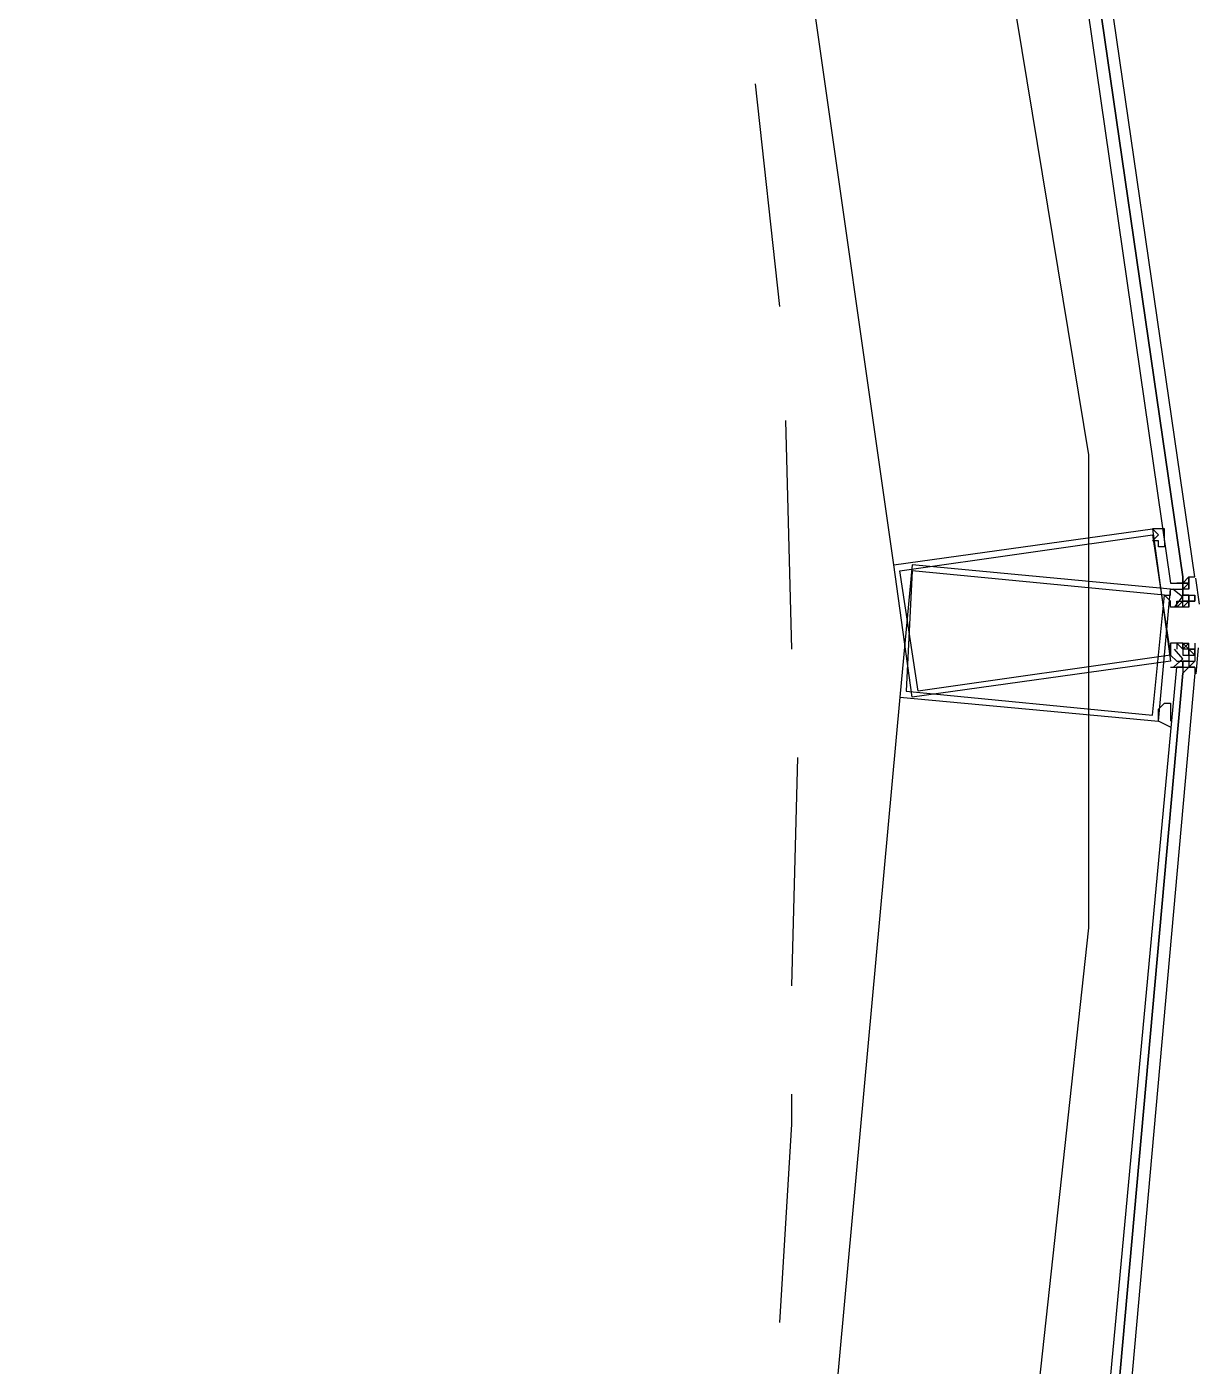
# Model space of a CAD drawing. Header units: feet. Extents: x -84 to 198, y -22 to 181.
# Drawn here: x 121.358 to 123.957, y 44.628 to 47.598 of the extents above; entities that cross this region are included whole.
import ezdxf

# ---------------------------------------------------------------- set-up
doc = ezdxf.new("R2010")
doc.units = ezdxf.units.FT
doc.layers.add('A-AREA-COMUN', color=252, linetype='CONTINUOUS')
doc.layers.add('A-LINEA', color=7, linetype='CONTINUOUS')

msp = doc.modelspace()

# ---------------------------------------------------------------- linework, layer by layer
at = {"layer": 'A-AREA-COMUN'}
msp.add_lwpolyline([(106.16, 44.2489), (119.76, 41.0489), (119.84, 40.32), (122.08, 39.8756), (122.112, 39.6444), (122.48, 39.5556), (123.36, 42.3644), (123.712, 45.6), (123.712, 46.6489), (123.12, 50.24), (122.112, 52.8533), (121.792, 52.96), (121.792, 53.4933), (120.16, 55.9289), (119.76, 55.9644), (119.712, 56.4444), (117.568, 58.4889), (116.96, 58.4889), (116.928, 59.1644), (114.608, 59.6089), (114.4, 59.8044), (114.528, 61.12)], dxfattribs=at)
at = {"layer": 'A-LINEA'}
for p, q in [((123.28, 46.4044), (122.8267, 49.5778)), ((123.0267, 46.9778), (122.9733, 47.4711)), ((123.0533, 46.2178), (123.04, 46.7244)), ((123.8533, 46.4844), (123.8667, 46.4711)), ((123.8667, 46.4844), (123.8667, 46.4844)), ((123.8933, 46.4578), (123.8933, 46.4578)), ((123.8933, 46.3644), (123.8933, 46.3644)), ((123.8933, 46.3644), (123.8933, 46.3644)), ((123.8933, 46.3644), (123.8933, 46.3644)), ((123.8933, 46.3644), (123.8933, 46.3644)), ((123.8933, 46.3644), (123.8933, 46.3644)), ((123.8933, 46.3644), (123.8933, 46.3644)), ((123.9067, 46.3644), (123.9067, 46.3644)), ((123.9067, 46.3644), (123.9067, 46.3644)), ((123.9067, 46.3644), (123.9067, 46.3644)), ((123.9067, 46.3644), (123.9067, 46.3644)), ((123.9067, 46.3644), (123.9067, 46.3644)), ((123.9067, 46.3644), (123.9067, 46.3644)), ((123.9067, 46.3644), (123.9067, 46.3644)), ((123.9067, 46.3644), (123.9067, 46.3644)), ((123.9067, 46.3644), (123.9067, 46.3644)), ((123.9067, 46.3644), (123.9067, 46.3644)), ((123.92, 46.3644), (123.9067, 46.3644)), ((123.92, 46.3778), (123.92, 46.3778)), ((123.92, 46.3778), (123.92, 46.3778)), ((123.92, 46.3778), (123.92, 46.3778)), ((123.92, 46.3644), (123.92, 46.3644)), ((123.92, 46.3644), (123.92, 46.3644)), ((123.92, 46.3644), (123.92, 46.3644)), ((123.92, 46.3644), (123.92, 46.3644)), ((123.92, 46.3644), (123.92, 46.3644)), ((123.92, 46.3644), (123.92, 46.3644)), ((123.92, 46.3644), (123.92, 46.3644)), ((123.92, 46.3644), (123.92, 46.3644)), ((123.92, 46.3644), (123.92, 46.3644)), ((123.92, 46.3644), (123.92, 46.3644)), ((123.92, 46.3644), (123.92, 46.3644)), ((123.92, 46.3644), (123.92, 46.3644)), ((123.92, 46.3644), (123.92, 46.3644)), ((123.92, 46.3644), (123.92, 46.3644)), ((123.92, 46.3644), (123.92, 46.3644)), ((123.9333, 46.3644), (123.92, 46.3644)), ((123.92, 46.3644), (123.92, 46.3644)), ((123.92, 46.3644), (123.92, 46.3644)), ((123.92, 46.3644), (123.92, 46.3644)), ((123.92, 46.3644), (123.92, 46.3644)), ((123.92, 46.3644), (123.92, 46.3644)), ((123.92, 46.3644), (123.92, 46.3644)), ((123.92, 46.3644), (123.92, 46.3644)), ((123.92, 46.3644), (123.92, 46.3644)), ((123.92, 46.3644), (123.92, 46.3644)), ((123.9333, 46.3644), (123.9333, 46.3778)), ((123.9333, 46.3644), (123.9333, 46.3778)), ((123.9333, 46.3644), (123.9333, 46.3778)), ((123.9333, 46.3644), (123.9333, 46.3778)), ((123.9333, 46.3778), (123.9333, 46.3778)), ((123.9333, 46.3644), (123.9333, 46.3778)), ((123.9333, 46.3644), (123.9333, 46.3644)), ((123.9333, 46.3511), (123.9333, 46.3644)), ((123.9333, 46.3644), (123.9333, 46.3644)), ((123.9333, 46.3644), (123.9333, 46.3644)), ((123.9333, 46.3644), (123.9333, 46.3644)), ((123.9333, 46.3644), (123.9333, 46.3644)), ((123.9333, 46.3644), (123.9333, 46.3644)), ((123.9333, 46.3644), (123.9333, 46.3644)), ((123.9333, 46.3644), (123.9333, 46.3644)), ((123.9333, 46.3644), (123.9333, 46.3644)), ((123.9333, 46.3644), (123.9333, 46.3644)), ((123.9333, 46.3644), (123.9333, 46.3644)), ((123.9333, 46.3644), (123.9333, 46.3644)), ((123.9333, 46.3644), (123.9333, 46.3644)), ((123.9333, 46.3644), (123.9333, 46.3511)), ((123.9333, 46.3644), (123.9333, 46.3644)), ((123.9333, 46.3644), (123.9333, 46.3644)), ((123.9333, 46.3644), (123.9333, 46.3644)), ((123.9333, 46.3644), (123.9333, 46.3644)), ((123.9333, 46.3644), (123.9333, 46.3644)), ((123.9484, 46.3748), (123.9566, 46.3174)), ((123.8933, 46.3378), (123.8933, 46.3378)), ((123.92, 46.3511), (123.92, 46.3511)), ((123.92, 46.3511), (123.92, 46.3511)), ((123.92, 46.3378), (123.92, 46.3511)), ((123.92, 46.3511), (123.92, 46.3511)), ((123.92, 46.3511), (123.92, 46.3511)), ((123.92, 46.3511), (123.92, 46.3511)), ((123.9333, 46.3511), (123.92, 46.3511)), ((123.92, 46.3511), (123.92, 46.3511)), ((123.92, 46.3511), (123.92, 46.3511)), ((123.92, 46.3511), (123.92, 46.3511)), ((123.92, 46.3511), (123.92, 46.3378)), ((123.92, 46.3511), (123.92, 46.3511)), ((123.92, 46.3511), (123.92, 46.3511)), ((123.92, 46.3511), (123.92, 46.3511)), ((123.92, 46.3511), (123.92, 46.3511)), ((123.92, 46.3511), (123.92, 46.3378)), ((123.92, 46.3511), (123.92, 46.3378)), ((123.92, 46.3378), (123.92, 46.3378)), ((123.92, 46.3378), (123.9333, 46.3378)), ((123.92, 46.3378), (123.92, 46.3378)), ((123.92, 46.3378), (123.9333, 46.3378)), ((123.92, 46.3244), (123.92, 46.3378)), ((123.92, 46.3378), (123.92, 46.3378)), ((123.92, 46.3378), (123.92, 46.3378)), ((123.92, 46.3378), (123.92, 46.3378)), ((123.92, 46.3378), (123.92, 46.3378)), ((123.92, 46.3378), (123.92, 46.3378)), ((123.92, 46.3378), (123.92, 46.3378)), ((123.92, 46.3378), (123.92, 46.3378)), ((123.92, 46.3378), (123.92, 46.3378)), ((123.92, 46.3378), (123.92, 46.3378)), ((123.9333, 46.3378), (123.92, 46.3378)), ((123.92, 46.3378), (123.92, 46.3378)), ((123.92, 46.3378), (123.92, 46.3378)), ((123.9333, 46.3378), (123.92, 46.3378)), ((123.92, 46.3378), (123.92, 46.3378)), ((123.92, 46.3378), (123.92, 46.3378)), ((123.9333, 46.3511), (123.9333, 46.3511)), ((123.9333, 46.3511), (123.9333, 46.3511)), ((123.9333, 46.3511), (123.9333, 46.3511)), ((123.9333, 46.3511), (123.9333, 46.3511)), ((123.9333, 46.3511), (123.9333, 46.3511)), ((123.9333, 46.3511), (123.9333, 46.3511)), ((123.9333, 46.3511), (123.9333, 46.3511)), ((123.9333, 46.3511), (123.9333, 46.3511)), ((123.9333, 46.3511), (123.9333, 46.3511)), ((123.9333, 46.3511), (123.9333, 46.3511)), ((123.9333, 46.3511), (123.9333, 46.3511)), ((123.9333, 46.3511), (123.9333, 46.3511)), ((123.9333, 46.3511), (123.9333, 46.3511)), ((123.9333, 46.3511), (123.9333, 46.3511)), ((123.9333, 46.3511), (123.9333, 46.3511)), ((123.9333, 46.3511), (123.9333, 46.3511)), ((123.9333, 46.3511), (123.9333, 46.3511)), ((123.9333, 46.3511), (123.9333, 46.3511)), ((123.9333, 46.3511), (123.9333, 46.3511)), ((123.9333, 46.3511), (123.9333, 46.3511)), ((123.9333, 46.3511), (123.9333, 46.3511)), ((123.9333, 46.3511), (123.9333, 46.3511)), ((123.9333, 46.3511), (123.9333, 46.3511)), ((123.9333, 46.3511), (123.9333, 46.3511)), ((123.9333, 46.3511), (123.9333, 46.3511)), ((123.9333, 46.3511), (123.9333, 46.3511)), ((123.9333, 46.3511), (123.9333, 46.3511)), ((123.9333, 46.3511), (123.9333, 46.3511)), ((123.9333, 46.3511), (123.9333, 46.3511)), ((123.9333, 46.3511), (123.9333, 46.3511)), ((123.9333, 46.3511), (123.9333, 46.3511)), ((123.9333, 46.3511), (123.9333, 46.3511)), ((123.9333, 46.3511), (123.9333, 46.3511)), ((123.9333, 46.3511), (123.9333, 46.3511)), ((123.9333, 46.3511), (123.9333, 46.3511)), ((123.9333, 46.3511), (123.9333, 46.3511)), ((123.9333, 46.3511), (123.9333, 46.3511)), ((123.9333, 46.3511), (123.9333, 46.3511)), ((123.9333, 46.3511), (123.9333, 46.3511)), ((123.9333, 46.3378), (123.9333, 46.3378)), ((123.9333, 46.3378), (123.9333, 46.3378)), ((123.9333, 46.3378), (123.9333, 46.3378)), ((123.9333, 46.3378), (123.9333, 46.3378)), ((123.9333, 46.3378), (123.9333, 46.3378)), ((123.9333, 46.3378), (123.9333, 46.3378)), ((123.9333, 46.3378), (123.9333, 46.3378)), ((123.9333, 46.3378), (123.9467, 46.3378)), ((123.9333, 46.3378), (123.9333, 46.3378)), ((123.9333, 46.3378), (123.9333, 46.3378)), ((123.9333, 46.3378), (123.9333, 46.3378)), ((123.9333, 46.3378), (123.9333, 46.3378)), ((123.9333, 46.3378), (123.9333, 46.3378)), ((123.9333, 46.3378), (123.9333, 46.3378)), ((123.9333, 46.3378), (123.9333, 46.3378)), ((123.9333, 46.3378), (123.9333, 46.3378)), ((123.9333, 46.3378), (123.9333, 46.3378)), ((123.9333, 46.3378), (123.9333, 46.3378)), ((123.9333, 46.3378), (123.9333, 46.3378)), ((123.9333, 46.3378), (123.9333, 46.3244)), ((123.9333, 46.3378), (123.9333, 46.3378)), ((123.9333, 46.3378), (123.9333, 46.3378)), ((123.9333, 46.3378), (123.9333, 46.3378)), ((123.9333, 46.3378), (123.9467, 46.3378)), ((123.9333, 46.3378), (123.9333, 46.3378)), ((123.9333, 46.3378), (123.9333, 46.3378)), ((123.9467, 46.3378), (123.9467, 46.3378)), ((123.9467, 46.3378), (123.9467, 46.3378)), ((123.9467, 46.3378), (123.9467, 46.3378)), ((123.9467, 46.3244), (123.9467, 46.3378)), ((123.9467, 46.3244), (123.9467, 46.3378)), ((123.9467, 46.3378), (123.9467, 46.3378)), ((123.9467, 46.3378), (123.9467, 46.3378)), ((123.8933, 46.3244), (123.8933, 46.3244)), ((123.9067, 46.3111), (123.9067, 46.3244)), ((123.9067, 46.3244), (123.92, 46.3244)), ((123.9067, 46.3111), (123.9067, 46.3111)), ((123.9067, 46.3111), (123.9067, 46.3111)), ((123.92, 46.3244), (123.92, 46.3244)), ((123.92, 46.3244), (123.92, 46.3244)), ((123.92, 46.3244), (123.92, 46.3244)), ((123.92, 46.3244), (123.92, 46.3244)), ((123.92, 46.3244), (123.92, 46.3244)), ((123.92, 46.3244), (123.9333, 46.3244)), ((123.92, 46.3244), (123.92, 46.3244)), ((123.92, 46.3244), (123.92, 46.3244)), ((123.92, 46.3244), (123.92, 46.3244)), ((123.92, 46.3244), (123.92, 46.3244)), ((123.92, 46.3244), (123.92, 46.3244)), ((123.92, 46.3244), (123.92, 46.3244)), ((123.92, 46.3244), (123.92, 46.3244)), ((123.92, 46.3111), (123.9333, 46.3244)), ((123.92, 46.3244), (123.92, 46.3244)), ((123.92, 46.3244), (123.92, 46.3244)), ((123.92, 46.3244), (123.92, 46.3244)), ((123.92, 46.3244), (123.92, 46.3244)), ((123.92, 46.3244), (123.92, 46.3244)), ((123.92, 46.3244), (123.92, 46.3244)), ((123.92, 46.3244), (123.92, 46.3244)), ((123.92, 46.3244), (123.92, 46.3244)), ((123.92, 46.3244), (123.92, 46.3244)), ((123.92, 46.3244), (123.92, 46.3244)), ((123.92, 46.3244), (123.92, 46.3244)), ((123.92, 46.3244), (123.92, 46.3244)), ((123.92, 46.3244), (123.92, 46.3244)), ((123.92, 46.3244), (123.92, 46.3244)), ((123.92, 46.3244), (123.92, 46.3244)), ((123.9333, 46.3244), (123.92, 46.3244)), ((123.92, 46.3111), (123.92, 46.3111)), ((123.9333, 46.3244), (123.9333, 46.3244)), ((123.9333, 46.3244), (123.9333, 46.3244)), ((123.9333, 46.3244), (123.9333, 46.3244)), ((123.9333, 46.3244), (123.9333, 46.3244)), ((123.9333, 46.3244), (123.9333, 46.3244)), ((123.9333, 46.3244), (123.9333, 46.3244)), ((123.9333, 46.3244), (123.9467, 46.3244)), ((123.9333, 46.3244), (123.9333, 46.3244)), ((123.9333, 46.3244), (123.9333, 46.3244)), ((123.9333, 46.3111), (123.9333, 46.3244)), ((123.9467, 46.3244), (123.9333, 46.3244)), ((123.9333, 46.3244), (123.9333, 46.3244)), ((123.9467, 46.3244), (123.9333, 46.3244)), ((123.9333, 46.3244), (123.9333, 46.3244)), ((123.9333, 46.3244), (123.9333, 46.3244)), ((123.9333, 46.3244), (123.9333, 46.3244)), ((123.9333, 46.3244), (123.9333, 46.3244)), ((123.9333, 46.3244), (123.9333, 46.3244)), ((123.9333, 46.3111), (123.9333, 46.3111)), ((123.9467, 46.3244), (123.9467, 46.3244)), ((123.9467, 46.3244), (123.9467, 46.3244)), ((123.9467, 46.3244), (123.9467, 46.3244)), ((123.9467, 46.3244), (123.9467, 46.3244)), ((123.9467, 46.3244), (123.9467, 46.3244)), ((123.9067, 46.2311), (123.9067, 46.2311)), ((123.9067, 46.2311), (123.9067, 46.2178)), ((123.9067, 46.2311), (123.9067, 46.2311)), ((123.92, 46.2311), (123.9333, 46.2311)), ((123.92, 46.2311), (123.92, 46.2178)), ((123.92, 46.2311), (123.92, 46.2178)), ((123.92, 46.2311), (123.9333, 46.2178)), ((123.92, 46.2178), (123.92, 46.2311)), ((123.92, 46.2178), (123.92, 46.2311)), ((123.92, 46.2178), (123.92, 46.2044)), ((123.92, 46.2178), (123.92, 46.2178)), ((123.92, 46.2178), (123.92, 46.2178)), ((123.92, 46.2178), (123.92, 46.2178)), ((123.92, 46.2178), (123.92, 46.2178)), ((123.92, 46.2178), (123.92, 46.2178)), ((123.92, 46.2178), (123.92, 46.2178)), ((123.92, 46.2178), (123.92, 46.2178)), ((123.92, 46.2178), (123.92, 46.2178)), ((123.92, 46.2178), (123.92, 46.2178)), ((123.92, 46.2178), (123.92, 46.2178)), ((123.92, 46.2178), (123.92, 46.2178)), ((123.92, 46.2178), (123.92, 46.2178)), ((123.92, 46.2178), (123.92, 46.2178)), ((123.92, 46.2178), (123.92, 46.2178)), ((123.92, 46.2178), (123.92, 46.2178)), ((123.9333, 46.2178), (123.92, 46.2178)), ((123.92, 46.2178), (123.92, 46.2178)), ((123.92, 46.2178), (123.92, 46.2178)), ((123.9333, 46.2178), (123.92, 46.2178)), ((123.92, 46.2178), (123.92, 46.2178)), ((123.92, 46.2178), (123.92, 46.2178)), ((123.92, 46.2178), (123.92, 46.2178)), ((123.92, 46.2178), (123.92, 46.2178)), ((123.9333, 46.2311), (123.9333, 46.2311)), ((123.9333, 46.2311), (123.9333, 46.2311)), ((123.9333, 46.2311), (123.9333, 46.2311)), ((123.9333, 46.2178), (123.9333, 46.2178)), ((123.9333, 46.2178), (123.9333, 46.2178)), ((123.9333, 46.2178), (123.9333, 46.2178)), ((123.9333, 46.2178), (123.9333, 46.2178)), ((123.9333, 46.2178), (123.9333, 46.2178)), ((123.9333, 46.2178), (123.9333, 46.2178)), ((123.9333, 46.2178), (123.9333, 46.2178)), ((123.9333, 46.2178), (123.9333, 46.2178)), ((123.9333, 46.2178), (123.9333, 46.2178)), ((123.9333, 46.2178), (123.9333, 46.2178)), ((123.9333, 46.2178), (123.9333, 46.2178)), ((123.9333, 46.2178), (123.9333, 46.2044)), ((123.9333, 46.2178), (123.9333, 46.2178)), ((123.9333, 46.2178), (123.9333, 46.2178)), ((123.9467, 46.2178), (123.9333, 46.2178)), ((123.9333, 46.2044), (123.9333, 46.2178)), ((123.9333, 46.2178), (123.9333, 46.2178)), ((123.9333, 46.2178), (123.9333, 46.2178)), ((123.9333, 46.2178), (123.9333, 46.2178)), ((123.9467, 46.2311), (123.9467, 46.2178)), ((123.9467, 46.2178), (123.9467, 46.2178)), ((123.9467, 46.2178), (123.9467, 46.2178)), ((123.9467, 46.2178), (123.9467, 46.2178)), ((123.9467, 46.2178), (123.9467, 46.2044)), ((123.9467, 46.2178), (123.9467, 46.2178)), ((123.9467, 46.2178), (123.9467, 46.2178)), ((123.9467, 46.2044), (123.9467, 46.2178)), ((123.9467, 46.2178), (123.9467, 46.2178)), ((123.9467, 46.2178), (123.9467, 46.2178)), ((123.9467, 46.2178), (123.9467, 46.2178)), ((123.9467, 46.2178), (123.9467, 46.2178)), ((123.9467, 46.2178), (123.9467, 46.2178)), ((123.9467, 46.2178), (123.9467, 46.2178)), ((123.9467, 46.2178), (123.9467, 46.2178)), ((123.9467, 46.2044), (123.9467, 46.2178)), ((123.9467, 46.2044), (123.9467, 46.2178)), ((123.9546, 46.2206), (123.9494, 46.1629)), ((123.92, 46.2044), (123.92, 46.2044)), ((123.92, 46.2044), (123.92, 46.2044)), ((123.92, 46.2044), (123.92, 46.2044)), ((123.92, 46.2044), (123.92, 46.2044)), ((123.92, 46.2044), (123.92, 46.2044)), ((123.92, 46.2044), (123.92, 46.2044)), ((123.92, 46.2044), (123.9333, 46.2044)), ((123.92, 46.2044), (123.92, 46.2044)), ((123.92, 46.2044), (123.92, 46.2044)), ((123.92, 46.2044), (123.92, 46.2044)), ((123.92, 46.1911), (123.92, 46.1911)), ((123.92, 46.1911), (123.92, 46.1911)), ((123.92, 46.1911), (123.92, 46.1911)), ((123.92, 46.1911), (123.92, 46.1911)), ((123.92, 46.1911), (123.92, 46.1911)), ((123.92, 46.1911), (123.92, 46.1778)), ((123.92, 46.1778), (123.92, 46.1911)), ((123.92, 46.1911), (123.92, 46.1911)), ((123.9333, 46.1911), (123.92, 46.1911)), ((123.92, 46.1911), (123.92, 46.1911)), ((123.92, 46.1911), (123.92, 46.1911)), ((123.92, 46.1911), (123.92, 46.1911)), ((123.9333, 46.2044), (123.9333, 46.2044)), ((123.9333, 46.2044), (123.9333, 46.2044)), ((123.9333, 46.2044), (123.9333, 46.1911)), ((123.9333, 46.2044), (123.9333, 46.1911)), ((123.9333, 46.2044), (123.9333, 46.2044)), ((123.9333, 46.2044), (123.9333, 46.2044)), ((123.9333, 46.2044), (123.9333, 46.2044)), ((123.9333, 46.2044), (123.9333, 46.2044)), ((123.9333, 46.2044), (123.9333, 46.2044)), ((123.9333, 46.2044), (123.9333, 46.2044)), ((123.9333, 46.2044), (123.9333, 46.1911)), ((123.9333, 46.2044), (123.9467, 46.2044)), ((123.9333, 46.2044), (123.9333, 46.2044)), ((123.9333, 46.2044), (123.9333, 46.2044)), ((123.9333, 46.2044), (123.9333, 46.2044)), ((123.9333, 46.2044), (123.9333, 46.2044)), ((123.9333, 46.2044), (123.9333, 46.2044)), ((123.9333, 46.2044), (123.9333, 46.2044)), ((123.9333, 46.2044), (123.9333, 46.2044)), ((123.9333, 46.2044), (123.9333, 46.2044)), ((123.9333, 46.2044), (123.9333, 46.2044)), ((123.9333, 46.2044), (123.9333, 46.2044)), ((123.9333, 46.2044), (123.9333, 46.2044)), ((123.9333, 46.2044), (123.9333, 46.2044)), ((123.9333, 46.2044), (123.9333, 46.2044)), ((123.9333, 46.2044), (123.9333, 46.2044)), ((123.9333, 46.2044), (123.9333, 46.2044)), ((123.9333, 46.2044), (123.9333, 46.2044)), ((123.9333, 46.2044), (123.9333, 46.2044)), ((123.9333, 46.2044), (123.9333, 46.2044)), ((123.9333, 46.1911), (123.9333, 46.1911)), ((123.9333, 46.1911), (123.9333, 46.1911)), ((123.9333, 46.1911), (123.9333, 46.1911)), ((123.9333, 46.1911), (123.9333, 46.1911)), ((123.9333, 46.1911), (123.9333, 46.1911)), ((123.9333, 46.1911), (123.9333, 46.1911)), ((123.9333, 46.1911), (123.9333, 46.1911)), ((123.9333, 46.1911), (123.9333, 46.1911)), ((123.9467, 46.1911), (123.9333, 46.1778)), ((123.9333, 46.1911), (123.9333, 46.1911)), ((123.9333, 46.1911), (123.9333, 46.1911)), ((123.9333, 46.1911), (123.9333, 46.1911)), ((123.9333, 46.1911), (123.9333, 46.1911)), ((123.9333, 46.1911), (123.9333, 46.1911)), ((123.9333, 46.1911), (123.9333, 46.1911)), ((123.9333, 46.1911), (123.9333, 46.1911)), ((123.9333, 46.1911), (123.9333, 46.1911)), ((123.9333, 46.1911), (123.9333, 46.1911)), ((123.9333, 46.1911), (123.9333, 46.1911)), ((123.9333, 46.1911), (123.9333, 46.1911)), ((123.9333, 46.1911), (123.9333, 46.1911)), ((123.9333, 46.1911), (123.9333, 46.1911)), ((123.9333, 46.1911), (123.9333, 46.1911)), ((123.9333, 46.1911), (123.9333, 46.1911)), ((123.9333, 46.1911), (123.9333, 46.1911)), ((123.9333, 46.1911), (123.9333, 46.1778)), ((123.9333, 46.1911), (123.9467, 46.1911)), ((123.9333, 46.1911), (123.9333, 46.1911)), ((123.9333, 46.1911), (123.9333, 46.1911)), ((123.9333, 46.1911), (123.9333, 46.1911)), ((123.9333, 46.1911), (123.9333, 46.1911)), ((123.9333, 46.1911), (123.9333, 46.1911)), ((123.9333, 46.1911), (123.9333, 46.1911)), ((123.9467, 46.2044), (123.9467, 46.2044)), ((123.9467, 46.2044), (123.9467, 46.2044)), ((123.9467, 46.2044), (123.9467, 46.1911)), ((123.9467, 46.2044), (123.9467, 46.2044)), ((123.9467, 46.2044), (123.9467, 46.2044)), ((123.9467, 46.2044), (123.9467, 46.2044)), ((123.9467, 46.2044), (123.9467, 46.2044)), ((123.9467, 46.2044), (123.9467, 46.2044)), ((123.9467, 46.1911), (123.9467, 46.1911)), ((123.9467, 46.1911), (123.9467, 46.1911)), ((123.9467, 46.1911), (123.9467, 46.1911)), ((123.9467, 46.1911), (123.9467, 46.1911)), ((123.9467, 46.1911), (123.9467, 46.1911)), ((123.9467, 46.1911), (123.9467, 46.1911)), ((123.9467, 46.1911), (123.9467, 46.1911)), ((123.9467, 46.1911), (123.9467, 46.1911)), ((123.9467, 46.1911), (123.9467, 46.1911)), ((123.9467, 46.1911), (123.9467, 46.1911)), ((123.9467, 46.1911), (123.9467, 46.1911)), ((123.9467, 46.1911), (123.9467, 46.1911)), ((123.9467, 46.1911), (123.9467, 46.1911)), ((123.8933, 46.1778), (123.8933, 46.1778)), ((123.9067, 46.1778), (123.9067, 46.1778)), ((123.9067, 46.1778), (123.9067, 46.1778)), ((123.9067, 46.1778), (123.9067, 46.1778)), ((123.9067, 46.1778), (123.9067, 46.1778)), ((123.9067, 46.1778), (123.9067, 46.1778)), ((123.9067, 46.1778), (123.9067, 46.1778)), ((123.92, 46.1778), (123.9067, 46.1778)), ((123.92, 46.1778), (123.9067, 46.1778)), ((123.92, 46.1778), (123.9333, 46.1778)), ((123.92, 46.1778), (123.92, 46.1778)), ((123.92, 46.1778), (123.92, 46.1778)), ((123.92, 46.1778), (123.9333, 46.1778)), ((123.92, 46.1778), (123.92, 46.1778)), ((123.92, 46.1778), (123.92, 46.1778)), ((123.92, 46.1778), (123.92, 46.1778)), ((123.92, 46.1778), (123.92, 46.1778)), ((123.92, 46.1778), (123.92, 46.1778)), ((123.92, 46.1778), (123.92, 46.1778)), ((123.92, 46.1778), (123.92, 46.1778)), ((123.92, 46.1778), (123.92, 46.1778)), ((123.92, 46.1778), (123.92, 46.1778)), ((123.92, 46.1778), (123.92, 46.1644)), ((123.92, 46.1778), (123.92, 46.1778)), ((123.92, 46.1778), (123.92, 46.1778)), ((123.92, 46.1778), (123.92, 46.1778)), ((123.92, 46.1778), (123.92, 46.1778)), ((123.92, 46.1778), (123.92, 46.1778)), ((123.92, 46.1778), (123.92, 46.1778)), ((123.92, 46.1778), (123.92, 46.1778)), ((123.92, 46.1778), (123.92, 46.1778)), ((123.92, 46.1778), (123.92, 46.1778)), ((123.92, 46.1778), (123.92, 46.1778)), ((123.92, 46.1644), (123.92, 46.1644)), ((123.92, 46.1644), (123.92, 46.1644)), ((123.9333, 46.1778), (123.9333, 46.1778)), ((123.9333, 46.1778), (123.9333, 46.1778)), ((123.9333, 46.1778), (123.9333, 46.1778)), ((123.9333, 46.1778), (123.9333, 46.1778)), ((123.9333, 46.1778), (123.9333, 46.1778)), ((123.9333, 46.1778), (123.9333, 46.1778)), ((123.9333, 46.1778), (123.9333, 46.1778)), ((123.9333, 46.1778), (123.9333, 46.1778)), ((123.9333, 46.1778), (123.9333, 46.1778)), ((123.9333, 46.1778), (123.9333, 46.1778)), ((123.9467, 46.1778), (123.9333, 46.1778)), ((123.9333, 46.1778), (123.9333, 46.1778)), ((123.9467, 46.1778), (123.9333, 46.1778)), ((123.9467, 46.1778), (123.9333, 46.1778)), ((123.9333, 46.1778), (123.9333, 46.1778)), ((123.9333, 46.1778), (123.9333, 46.1778)), ((123.9333, 46.1778), (123.9333, 46.1778)), ((123.9333, 46.1778), (123.9333, 46.1778)), ((123.9333, 46.1778), (123.9333, 46.1778)), ((123.9333, 46.1778), (123.9333, 46.1778)), ((123.9333, 46.1778), (123.9333, 46.1778)), ((123.9333, 46.1778), (123.9333, 46.1778)), ((123.9467, 46.1778), (123.9467, 46.1778)), ((123.9467, 46.1778), (123.9467, 46.1778)), ((123.9467, 46.1778), (123.9467, 46.1778)), ((123.9467, 46.1778), (123.9467, 46.1778)), ((123.9467, 46.1778), (123.9467, 46.1778)), ((123.9467, 46.1778), (123.9467, 46.1778)), ((123.9467, 46.1778), (123.9467, 46.1778)), ((123.9467, 46.1778), (123.9467, 46.1778)), ((123.9467, 46.1778), (123.9467, 46.1778)), ((123.9467, 46.1778), (123.9467, 46.1778)), ((123.9467, 46.1644), (123.9467, 46.1644)), ((123.2933, 46.1111), (123, 42.9111)), ((123.0533, 45.4711), (123.0667, 45.9778))]:
    msp.add_line(p, q, dxfattribs=at)
for points in [[(123.92, 46.3644), (123.92, 46.3778), (123.4267, 49.7778), (123.4133, 49.7778), (123.4, 49.7778), (123.8933, 46.3644), (123.92, 46.3644)], [(123.9467, 46.3778), (123.4533, 49.7778), (123.44, 49.7911), (123.4267, 49.7778), (123.92, 46.3778), (123.92, 46.3644), (123.9333, 46.3778), (123.9467, 46.3778)], [(123.32, 46.1111), (123.28, 46.4044), (123.8533, 46.4844), (123.8933, 46.1911), (123.32, 46.1111)], [(123.88, 46.4578), (123.88, 46.4711), (123.88, 46.4711), (123.88, 46.4844), (123.88, 46.4844), (123.88, 46.4844), (123.8533, 46.4844)], [(123.3333, 46.1244), (123.2933, 46.3911), (123.8533, 46.4711), (123.8933, 46.2044), (123.3333, 46.1244)], [(123.8533, 46.4711), (123.8533, 46.4711), (123.8533, 46.4711), (123.8533, 46.4711), (123.8533, 46.4711), (123.8533, 46.4711), (123.8533, 46.4711)], [(123.8533, 46.4578), (123.8667, 46.4711), (123.8667, 46.4711)], [(123.8533, 46.4711), (123.8533, 46.4711), (123.8533, 46.4711)], [(123.88, 46.4578), (123.88, 46.4444), (123.88, 46.4444), (123.8667, 46.4444), (123.8667, 46.4444), (123.8667, 46.4578), (123.8667, 46.4578), (123.8533, 46.4578), (123.8533, 46.4578), (123.8533, 46.4578), (123.8533, 46.4578)], [(123.32, 46.4044), (123.2933, 46.1111), (123.8667, 46.0578), (123.8933, 46.3511), (123.32, 46.4044)], [(123.32, 46.3911), (123.3067, 46.1244), (123.8533, 46.0711), (123.88, 46.3378), (123.32, 46.3911)], [(123.8933, 46.3644), (123.9067, 46.3644), (123.92, 46.3644), (123.92, 46.3778), (123.92, 46.3644), (123.9333, 46.3778), (123.9467, 46.3778)], [(123.9333, 46.3778), (123.9333, 46.3644), (123.92, 46.3644)], [(123.9333, 46.3644), (123.9333, 46.3644), (123.92, 46.3511), (123.92, 46.3511)], [(123.92, 46.3644), (123.92, 46.3644), (123.9333, 46.3644)], [(123.92, 46.3644), (123.92, 46.3511), (123.92, 46.3644)], [(123.92, 46.3644), (123.92, 46.3511), (123.92, 46.3644)], [(123.92, 46.3111), (123.92, 46.3111), (123.92, 46.3111), (123.8933, 46.3111), (123.8933, 46.3111), (123.8933, 46.3244), (123.8933, 46.3244), (123.8933, 46.3244), (123.8933, 46.3244), (123.8933, 46.3244), (123.88, 46.3378), (123.88, 46.3378), (123.8933, 46.3378), (123.8933, 46.3378), (123.8933, 46.3378), (123.8933, 46.3378), (123.8933, 46.3378), (123.8933, 46.3511), (123.8933, 46.3511), (123.92, 46.3511), (123.92, 46.3511)], [(123.8933, 46.3378), (123.8933, 46.3378), (123.8933, 46.3378)], [(123.9029, 46.3113), (123.9199, 46.3334), (123.8983, 46.351)], [(123.92, 46.3378), (123.92, 46.3378), (123.92, 46.3378)], [(123.9333, 46.3378), (123.92, 46.3378), (123.9333, 46.3378)], [(123.9333, 46.3378), (123.92, 46.3378), (123.9333, 46.3378)], [(123.9467, 46.3244), (123.9333, 46.3244), (123.9333, 46.3378)], [(123.9333, 46.3378), (123.9467, 46.3378), (123.9467, 46.3244)], [(123.9467, 46.3244), (123.9333, 46.3244), (123.9333, 46.3111), (123.92, 46.3111), (123.92, 46.3244), (123.9067, 46.3111), (123.8933, 46.3111)], [(123.92, 46.3244), (123.92, 46.3244), (123.92, 46.3244)], [(123.92, 46.2311), (123.92, 46.2311), (123.92, 46.2311), (123.92, 46.2311), (123.8933, 46.2311), (123.8933, 46.2311), (123.8933, 46.2178), (123.8933, 46.2178), (123.8933, 46.2178), (123.8933, 46.2178), (123.8933, 46.2178), (123.8933, 46.2044), (123.8933, 46.2044), (123.8933, 46.2044), (123.8933, 46.2044), (123.8933, 46.2044), (123.8933, 46.2044), (123.8933, 46.2044), (123.9067, 46.1911), (123.9067, 46.1911), (123.92, 46.1911), (123.92, 46.1911)], [(123.8933, 46.2044), (123.8933, 46.2044), (123.8933, 46.2044), (123.8933, 46.2044), (123.8933, 46.2178)], [(123.8994, 46.1778), (123.92, 46.1965), (123.9019, 46.2177)], [(123.9467, 46.2178), (123.9333, 46.2178), (123.9333, 46.2311), (123.92, 46.2178), (123.9067, 46.2311)], [(123.9333, 46.2178), (123.92, 46.2178), (123.92, 46.2311)], [(123.92, 46.2178), (123.92, 46.2178), (123.92, 46.2178)], [(123.9333, 46.2178), (123.9333, 46.2178), (123.9467, 46.2178), (123.9467, 46.2178)], [(123.9333, 46.2178), (123.9467, 46.2044), (123.9467, 46.2178)], [(123.9067, 46.1778), (123.92, 46.1778), (123.92, 46.1911), (123.9333, 46.1911)], [(123.92, 46.2044), (123.92, 46.2044), (123.92, 46.2044)], [(123.92, 46.1911), (123.9333, 46.1911), (123.9333, 46.1778)], [(123.92, 46.1778), (123.92, 46.1644), (123.6133, 42.7378), (123.6, 42.7378), (123.5867, 42.7378), (123.9067, 46.1778), (123.92, 46.1778)], [(123.9467, 46.1644), (123.64, 42.7378), (123.6133, 42.7378), (123.92, 46.1644), (123.9333, 46.1778), (123.9467, 46.1778), (123.9467, 46.1644)], [(123.8933, 46.1778), (123.9067, 46.1778), (123.92, 46.1778), (123.92, 46.1644), (123.9333, 46.1778), (123.9467, 46.1778), (123.9467, 46.1644)], [(123.8933, 46.0444), (123.8667, 46.0578), (123.8667, 46.0578), (123.8667, 46.0711), (123.8667, 46.0711), (123.8667, 46.0711), (123.8667, 46.0711), (123.8667, 46.0711), (123.8667, 46.0711), (123.8667, 46.0711), (123.8667, 46.0844), (123.8667, 46.0844), (123.8667, 46.0844), (123.8667, 46.0844), (123.8667, 46.0844), (123.88, 46.0978), (123.88, 46.0978), (123.8933, 46.0978), (123.8933, 46.0978), (123.8933, 46.0844), (123.8933, 46.0844)], [(123.8933, 46.0844), (123.8933, 46.0711), (123.8933, 46.0711), (123.8933, 46.0578), (123.8933, 46.0578), (123.8933, 46.0578)], [(123.0267, 44.7244), (123.0533, 45.1644), (123.0533, 45.2311)]]:
    msp.add_lwpolyline(points, dxfattribs=at)
msp.add_lwpolyline([(123.8667, 46.0711), (123.8667, 46.0711), (123.8667, 46.0711), (123.8667, 46.0711)], close=True, dxfattribs=at)

doc.saveas('drawing.dxf')
